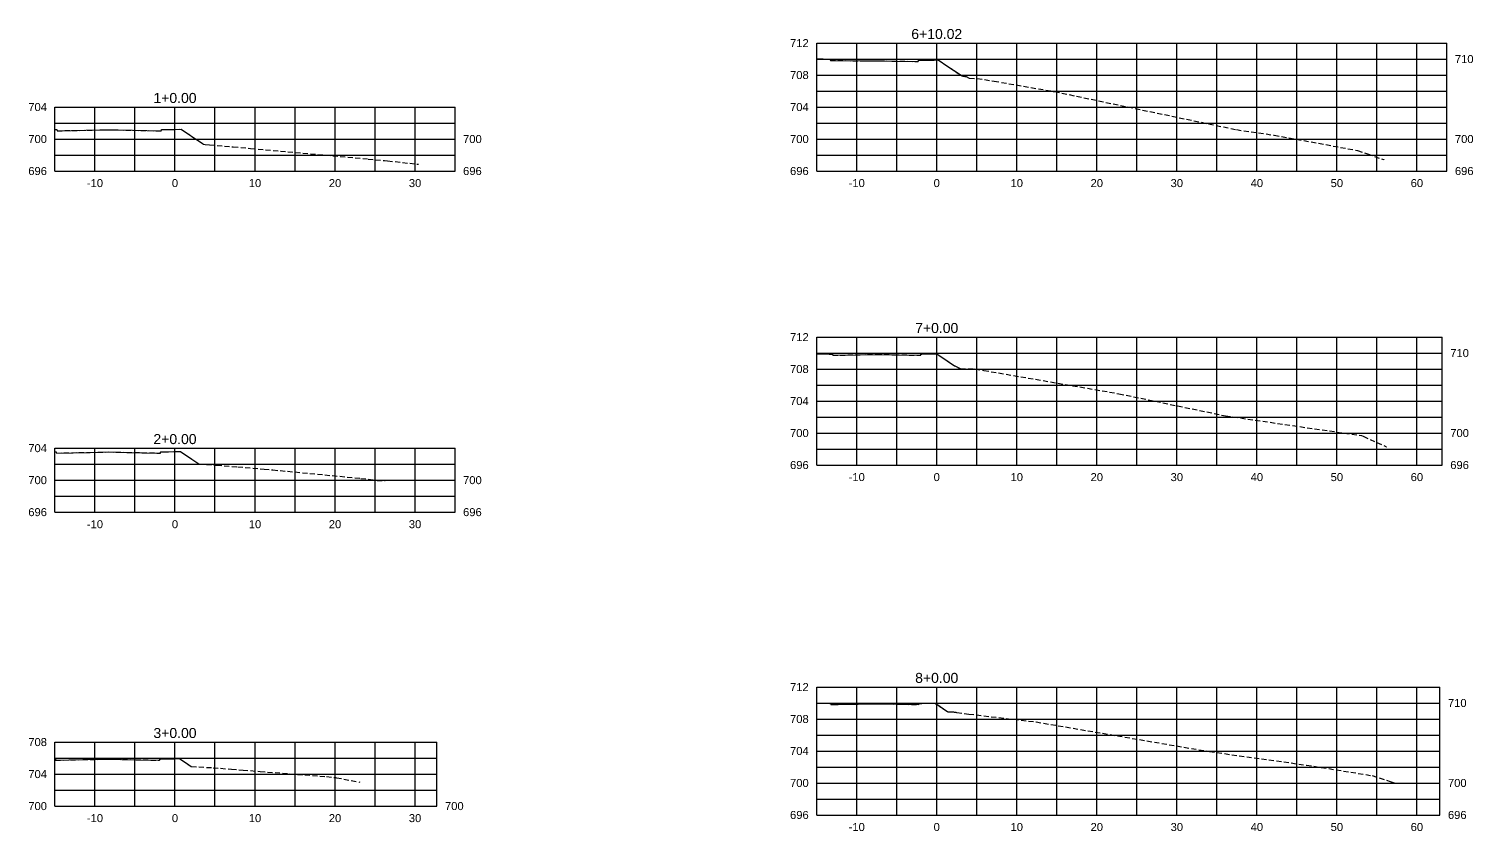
# Model space of a CAD drawing. Header units: millimetres. Extents: x 340454 to 342791, y 6993867 to 6995092.
# Drawn here: x 342430.2 to 342610.6, y 6994319.3 to 6994419.6 of the extents above; entities that cross this region are included whole.
import ezdxf

# ---------------------------------------------------------------- set-up
doc = ezdxf.new("R2010")
doc.units = ezdxf.units.MM
doc.header["$LTSCALE"] = 10
doc.linetypes.add('CENTER', pattern=[50.8, 31.75, -6.35, 6.35, -6.35])
doc.linetypes.add('HIDDEN', pattern=[0.375, 0.25, -0.125])
for name, color, linetype in [('_1 SEC_Superfície_Topo', 20, 'Continuous'), ('_1 SEC_Terreno Natural', 80, 'HIDDEN'), ('F-SC-CAIXA', 4, 'Continuous'), ('F-SC-MALHA', 253, 'Continuous'), ('F-SC-MALHA-TXT', 8, 'Continuous')]:
    doc.layers.add(name, color=color, linetype=linetype)
doc.styles.get("Standard").update_dxf_attribs({"font": 'arial.ttf'})

msp = doc.modelspace()

# ---------------------------------------------------------------- linework, layer by layer
at = {"layer": '_1 SEC_Superfície_Topo', "color": 20, "linetype": 'Continuous', "lineweight": -3}
for points in [[(342528.61, 6994415.95), (342529.19, 6994415.91), (342529.26, 6994415.9), (342529.42, 6994415.9), (342529.82, 6994415.87), (342530.19, 6994415.86), (342530.23, 6994415.86), (342530.24, 6994415.86), (342530.24, 6994415.86), (342530.25, 6994415.85), (342530.25, 6994415.85), (342530.26, 6994415.85), (342530.26, 6994415.85), (342530.27, 6994415.85), (342530.27, 6994415.84), (342530.27, 6994415.84), (342530.28, 6994415.84), (342530.28, 6994415.84), (342530.28, 6994415.84), (342530.29, 6994415.83), (342530.29, 6994415.83), (342530.29, 6994415.82), (342530.29, 6994415.82), (342530.29, 6994415.81), (342530.3, 6994415.79), (342530.32, 6994415.7), (342534.04, 6994415.64), (342536.44, 6994415.66), (342538.06, 6994415.62), (342541.29, 6994415.56), (342541.3, 6994415.61), (342541.3, 6994415.62), (342541.3, 6994415.62), (342541.31, 6994415.62), (342541.31, 6994415.63), (342541.31, 6994415.63), (342541.32, 6994415.63), (342541.32, 6994415.63), (342541.33, 6994415.69), (342541.34, 6994415.69), (342541.34, 6994415.69), (342541.34, 6994415.7), (342541.34, 6994415.7), (342541.35, 6994415.7), (342541.35, 6994415.71), (342541.37, 6994415.71), (342541.38, 6994415.71), (342541.38, 6994415.71), (342541.39, 6994415.71), (342541.41, 6994415.71), (342542.66, 6994415.73), (342543.61, 6994415.75), (342543.79, 6994415.76), (342545.01, 6994414.95), (342546.8, 6994413.75), (342546.87, 6994413.74), (342546.87, 6994413.74), (342546.89, 6994413.74), (342546.95, 6994413.73), (342547.01, 6994413.72), (342547.06, 6994413.71), (342547.11, 6994413.7), (342547.13, 6994413.69), (342547.13, 6994413.69), (342547.14, 6994413.69), (342547.16, 6994413.69), (342547.17, 6994413.69), (342547.2, 6994413.69), (342547.21, 6994413.69), (342547.23, 6994413.68), (342547.24, 6994413.68), (342547.25, 6994413.68), (342547.27, 6994413.68), (342547.28, 6994413.68), (342547.29, 6994413.67), (342547.3, 6994413.67), (342547.67, 6994413.49), (342547.68, 6994413.48), (342547.68, 6994413.48), (342547.69, 6994413.47), (342547.7, 6994413.47), (342547.71, 6994413.46)], [(342433.42, 6994407.05), (342433.58, 6994407.05), (342433.62, 6994407.05), (342433.63, 6994407.05), (342433.63, 6994407.05), (342433.63, 6994407.05), (342433.64, 6994407.04), (342433.64, 6994407.04), (342433.65, 6994407.04), (342433.65, 6994407.04), (342433.65, 6994407.04), (342433.66, 6994407.04), (342433.66, 6994407.03), (342433.66, 6994407.03), (342433.67, 6994407.02), (342433.67, 6994407.02), (342433.67, 6994407.02), (342433.67, 6994407.01), (342433.67, 6994407.01), (342433.67, 6994407.01), (342433.68, 6994406.99), (342433.7, 6994406.9), (342439.07, 6994407), (342440.2, 6994407.02), (342441.33, 6994407), (342446.7, 6994406.89), (342446.7, 6994406.91), (342446.72, 6994407), (342446.72, 6994407.01), (342446.72, 6994407.01), (342446.72, 6994407.01), (342446.72, 6994407.02), (342446.73, 6994407.02), (342446.73, 6994407.02), (342446.73, 6994407.03), (342446.74, 6994407.03), (342446.74, 6994407.03), (342446.74, 6994407.03), (342446.75, 6994407.04), (342446.75, 6994407.04), (342446.76, 6994407.04), (342446.76, 6994407.04), (342446.76, 6994407.04), (342446.77, 6994407.04), (342446.81, 6994407.04), (342446.82, 6994407.04), (342447.27, 6994407.05), (342448.42, 6994407.07), (342449.2, 6994407.09), (342449.74, 6994406.72), (342452, 6994405.22)], [(342528.61, 6994379.02), (342528.61, 6994379.02), (342530.16, 6994378.99), (342530.49, 6994378.98), (342530.53, 6994378.98), (342530.54, 6994378.98), (342530.54, 6994378.98), (342530.55, 6994378.98), (342530.56, 6994378.98), (342530.56, 6994378.98), (342530.56, 6994378.98), (342530.57, 6994378.97), (342530.57, 6994378.97), (342530.57, 6994378.97), (342530.58, 6994378.96), (342530.58, 6994378.96), (342530.58, 6994378.96), (342530.59, 6994378.96), (342530.59, 6994378.95), (342530.59, 6994378.95), (342530.59, 6994378.95), (342530.59, 6994378.94), (342530.61, 6994378.85), (342530.61, 6994378.83), (342534.03, 6994378.9), (342536.12, 6994378.94), (342538.3, 6994378.9), (342541.62, 6994378.83), (342541.62, 6994378.85), (342541.64, 6994378.94), (342541.64, 6994378.95), (342541.64, 6994378.95), (342541.64, 6994378.95), (342541.65, 6994378.95), (342541.65, 6994378.96), (342541.65, 6994378.96), (342541.65, 6994378.96), (342541.66, 6994378.97), (342541.66, 6994378.97), (342541.66, 6994378.97), (342541.67, 6994378.98), (342541.67, 6994378.98), (342541.67, 6994378.98), (342541.68, 6994378.98), (342541.69, 6994378.98), (342541.69, 6994378.98), (342541.7, 6994378.98), (342541.74, 6994378.98), (342543.36, 6994379.01), (342543.61, 6994379.02), (342543.62, 6994379.02), (342543.86, 6994378.86), (342545.84, 6994377.53), (342545.84, 6994377.53), (342545.84, 6994377.53), (342545.86, 6994377.52), (342545.86, 6994377.52), (342545.88, 6994377.51), (342545.88, 6994377.5), (342546.51, 6994377.19), (342546.53, 6994377.18), (342546.55, 6994377.17), (342546.56, 6994377.16), (342546.58, 6994377.15), (342546.59, 6994377.14)], [(342433.42, 6994366.76), (342433.48, 6994366.76), (342433.52, 6994366.76), (342433.53, 6994366.76), (342433.53, 6994366.76), (342433.54, 6994366.76), (342433.54, 6994366.76), (342433.55, 6994366.76), (342433.55, 6994366.76), (342433.56, 6994366.75), (342433.56, 6994366.75), (342433.56, 6994366.75), (342433.57, 6994366.75), (342433.57, 6994366.74), (342433.57, 6994366.74), (342433.57, 6994366.74), (342433.58, 6994366.73), (342433.58, 6994366.73), (342433.58, 6994366.72), (342433.58, 6994366.72), (342433.6, 6994366.65), (342433.6, 6994366.61), (342437.83, 6994366.69), (342440.1, 6994366.74), (342442.41, 6994366.69), (342446.6, 6994366.6), (342446.62, 6994366.67), (342446.62, 6994366.71), (342446.63, 6994366.72), (342446.63, 6994366.72), (342446.63, 6994366.72), (342446.63, 6994366.73), (342446.63, 6994366.73), (342446.64, 6994366.74), (342446.64, 6994366.74), (342446.64, 6994366.74), (342446.65, 6994366.75), (342446.65, 6994366.75), (342446.65, 6994366.75), (342446.66, 6994366.75), (342446.66, 6994366.75), (342446.67, 6994366.75), (342446.67, 6994366.75), (342446.67, 6994366.75), (342446.7, 6994366.75), (342446.72, 6994366.75), (342447.6, 6994366.77), (342448.42, 6994366.79), (342449.1, 6994366.8), (342450.51, 6994365.86), (342451.41, 6994365.26)], [(342528.61, 6994335.34), (342528.7, 6994335.34), (342530.25, 6994335.31), (342530.3, 6994335.31), (342530.3, 6994335.31), (342530.31, 6994335.31), (342530.31, 6994335.31), (342530.31, 6994335.31), (342530.32, 6994335.31), (342530.33, 6994335.3), (342530.33, 6994335.3), (342530.33, 6994335.3), (342530.34, 6994335.3), (342530.34, 6994335.3), (342530.34, 6994335.29), (342530.35, 6994335.29), (342530.35, 6994335.28), (342530.35, 6994335.28), (342530.35, 6994335.28), (342530.35, 6994335.28), (342530.35, 6994335.27), (342530.36, 6994335.25), (342530.37, 6994335.16), (342531.28, 6994335.18), (342535.87, 6994335.27), (342536.69, 6994335.25), (342541.37, 6994335.16), (342541.38, 6994335.17), (342541.4, 6994335.27), (342541.4, 6994335.27), (342541.4, 6994335.28), (342541.4, 6994335.28), (342541.4, 6994335.28), (342541.41, 6994335.29), (342541.41, 6994335.29), (342541.41, 6994335.29), (342541.41, 6994335.3), (342541.41, 6994335.3), (342541.42, 6994335.3), (342541.43, 6994335.31), (342541.43, 6994335.31), (342541.43, 6994335.31), (342541.44, 6994335.31), (342541.44, 6994335.31), (342541.45, 6994335.31), (342541.49, 6994335.31), (342541.49, 6994335.31), (342541.74, 6994335.31), (342543.37, 6994335.35), (342543.57, 6994335.22), (342543.61, 6994335.19), (342544.89, 6994334.34), (342544.89, 6994334.33), (342544.93, 6994334.31), (342544.96, 6994334.29), (342544.98, 6994334.27), (342545.01, 6994334.25)], [(342433.42, 6994328.36), (342433.43, 6994328.36), (342433.44, 6994328.36), (342433.44, 6994328.36), (342433.45, 6994328.36), (342433.45, 6994328.35), (342433.45, 6994328.35), (342433.46, 6994328.35), (342433.46, 6994328.35), (342433.46, 6994328.35), (342433.47, 6994328.34), (342433.47, 6994328.34), (342433.47, 6994328.34), (342433.48, 6994328.33), (342433.48, 6994328.33), (342433.48, 6994328.33), (342433.48, 6994328.32), (342433.48, 6994328.32), (342433.49, 6994328.26), (342433.5, 6994328.21), (342436.9, 6994328.27), (342440, 6994328.33), (342443.51, 6994328.26), (342446.5, 6994328.2), (342446.52, 6994328.26), (342446.53, 6994328.31), (342446.53, 6994328.32), (342446.53, 6994328.32), (342446.53, 6994328.32), (342446.53, 6994328.33), (342446.53, 6994328.33), (342446.54, 6994328.33), (342446.54, 6994328.34), (342446.54, 6994328.34), (342446.55, 6994328.34), (342446.55, 6994328.35), (342446.55, 6994328.35), (342446.56, 6994328.35), (342446.56, 6994328.35), (342446.57, 6994328.35), (342446.57, 6994328.35), (342446.57, 6994328.35), (342446.6, 6994328.35), (342446.62, 6994328.35), (342447.68, 6994328.37), (342448.42, 6994328.39), (342449, 6994328.4), (342449.63, 6994327.98), (342450.46, 6994327.43), (342450.47, 6994327.42)]]:
    msp.add_lwpolyline(points, dxfattribs=at)
at = {"layer": '_1 SEC_Terreno Natural', "color": 80, "linetype": 'HIDDEN', "lineweight": -3, "ltscale": 0.25}
for points in [[(342528.61, 6994415.95), (342529.19, 6994415.91), (342529.26, 6994415.9), (342529.42, 6994415.9), (342529.82, 6994415.87), (342530.19, 6994415.86), (342530.23, 6994415.86), (342530.24, 6994415.86), (342530.24, 6994415.86), (342530.25, 6994415.85), (342530.25, 6994415.85), (342530.26, 6994415.85), (342530.26, 6994415.85), (342530.27, 6994415.85), (342530.27, 6994415.84), (342530.27, 6994415.84), (342530.28, 6994415.84), (342530.28, 6994415.84), (342530.28, 6994415.84), (342530.29, 6994415.83), (342530.29, 6994415.83), (342530.29, 6994415.82), (342530.29, 6994415.82), (342530.29, 6994415.81), (342530.3, 6994415.79), (342530.32, 6994415.7), (342534.04, 6994415.64), (342536.44, 6994415.66), (342538.06, 6994415.62), (342541.29, 6994415.56), (342541.3, 6994415.61), (342541.3, 6994415.62), (342541.3, 6994415.62), (342541.31, 6994415.62), (342541.31, 6994415.63), (342541.31, 6994415.63), (342541.32, 6994415.63), (342541.32, 6994415.63), (342541.33, 6994415.69), (342541.34, 6994415.69), (342541.34, 6994415.69), (342541.34, 6994415.7), (342541.34, 6994415.7), (342541.35, 6994415.7), (342541.35, 6994415.71), (342541.37, 6994415.71), (342541.38, 6994415.71), (342541.38, 6994415.71), (342541.39, 6994415.71), (342541.41, 6994415.71), (342542.66, 6994415.73), (342543.61, 6994415.75), (342543.79, 6994415.76), (342545.01, 6994414.95), (342546.8, 6994413.75), (342546.87, 6994413.74), (342546.87, 6994413.74), (342546.89, 6994413.74), (342546.95, 6994413.73), (342547.01, 6994413.72), (342547.06, 6994413.71), (342547.11, 6994413.7), (342547.13, 6994413.69), (342547.13, 6994413.69), (342547.14, 6994413.69), (342547.16, 6994413.69), (342547.17, 6994413.69), (342547.2, 6994413.69), (342547.21, 6994413.69), (342547.23, 6994413.68), (342547.24, 6994413.68), (342547.25, 6994413.68), (342547.27, 6994413.68), (342547.28, 6994413.68), (342547.29, 6994413.67), (342547.3, 6994413.67), (342547.67, 6994413.49), (342547.68, 6994413.48), (342547.68, 6994413.48), (342547.69, 6994413.47), (342547.7, 6994413.47), (342547.71, 6994413.46), (342548.66, 6994413.45), (342550.77, 6994413.11), (342558.32, 6994411.8), (342581.05, 6994407.04), (342585.78, 6994406.35), (342596.18, 6994404.44), (342597.43, 6994404), (342599.31, 6994403.35), (342599.48, 6994403.29), (342599.51, 6994403.27)], [(342433.42, 6994407.05), (342433.58, 6994407.05), (342433.62, 6994407.05), (342433.63, 6994407.05), (342433.63, 6994407.05), (342433.63, 6994407.05), (342433.64, 6994407.04), (342433.64, 6994407.04), (342433.65, 6994407.04), (342433.65, 6994407.04), (342433.65, 6994407.04), (342433.66, 6994407.04), (342433.66, 6994407.03), (342433.66, 6994407.03), (342433.67, 6994407.02), (342433.67, 6994407.02), (342433.67, 6994407.02), (342433.67, 6994407.01), (342433.67, 6994407.01), (342433.67, 6994407.01), (342433.68, 6994406.99), (342433.7, 6994406.9), (342439.07, 6994407), (342440.2, 6994407.02), (342441.33, 6994407), (342446.7, 6994406.89), (342446.7, 6994406.91), (342446.72, 6994407), (342446.72, 6994407.01), (342446.72, 6994407.01), (342446.72, 6994407.01), (342446.72, 6994407.02), (342446.73, 6994407.02), (342446.73, 6994407.02), (342446.73, 6994407.03), (342446.74, 6994407.03), (342446.74, 6994407.03), (342446.74, 6994407.03), (342446.75, 6994407.04), (342446.75, 6994407.04), (342446.76, 6994407.04), (342446.76, 6994407.04), (342446.76, 6994407.04), (342446.77, 6994407.04), (342446.81, 6994407.04), (342446.82, 6994407.04), (342447.27, 6994407.05), (342448.42, 6994407.07), (342449.2, 6994407.09), (342449.74, 6994406.72), (342452, 6994405.22), (342452.21, 6994405.2), (342452.74, 6994405.15), (342455.71, 6994404.89), (342457.87, 6994404.7), (342472.55, 6994403.37), (342474.59, 6994403.18), (342474.99, 6994403.14), (342478.64, 6994402.74), (342478.85, 6994402.71)], [(342528.61, 6994379.02), (342528.61, 6994379.02), (342530.16, 6994378.99), (342530.49, 6994378.98), (342530.53, 6994378.98), (342530.54, 6994378.98), (342530.54, 6994378.98), (342530.55, 6994378.98), (342530.56, 6994378.98), (342530.56, 6994378.98), (342530.56, 6994378.98), (342530.57, 6994378.97), (342530.57, 6994378.97), (342530.57, 6994378.97), (342530.58, 6994378.96), (342530.58, 6994378.96), (342530.58, 6994378.96), (342530.59, 6994378.96), (342530.59, 6994378.95), (342530.59, 6994378.95), (342530.59, 6994378.95), (342530.59, 6994378.94), (342530.61, 6994378.85), (342530.61, 6994378.83), (342534.03, 6994378.9), (342536.12, 6994378.94), (342538.3, 6994378.9), (342541.62, 6994378.83), (342541.62, 6994378.85), (342541.64, 6994378.94), (342541.64, 6994378.95), (342541.64, 6994378.95), (342541.64, 6994378.95), (342541.65, 6994378.95), (342541.65, 6994378.96), (342541.65, 6994378.96), (342541.65, 6994378.96), (342541.66, 6994378.97), (342541.66, 6994378.97), (342541.66, 6994378.97), (342541.67, 6994378.98), (342541.67, 6994378.98), (342541.67, 6994378.98), (342541.68, 6994378.98), (342541.69, 6994378.98), (342541.69, 6994378.98), (342541.7, 6994378.98), (342541.74, 6994378.98), (342543.36, 6994379.01), (342543.61, 6994379.02), (342543.62, 6994379.02), (342543.86, 6994378.86), (342545.84, 6994377.53), (342545.84, 6994377.53), (342545.84, 6994377.53), (342545.86, 6994377.52), (342545.86, 6994377.52), (342545.88, 6994377.51), (342545.88, 6994377.5), (342546.51, 6994377.19), (342546.53, 6994377.18), (342546.55, 6994377.17), (342546.56, 6994377.16), (342546.58, 6994377.15), (342546.59, 6994377.14), (342548.39, 6994377.12), (342549.5, 6994376.94), (342566.36, 6994374.03), (342579.7, 6994371.26), (342596.4, 6994368.83), (342596.68, 6994368.78), (342596.9, 6994368.7), (342599.73, 6994367.42), (342599.79, 6994367.39), (342599.8, 6994367.39)], [(342433.42, 6994366.76), (342433.48, 6994366.76), (342433.52, 6994366.76), (342433.53, 6994366.76), (342433.53, 6994366.76), (342433.54, 6994366.76), (342433.54, 6994366.76), (342433.55, 6994366.76), (342433.55, 6994366.76), (342433.56, 6994366.75), (342433.56, 6994366.75), (342433.56, 6994366.75), (342433.57, 6994366.75), (342433.57, 6994366.74), (342433.57, 6994366.74), (342433.57, 6994366.74), (342433.58, 6994366.73), (342433.58, 6994366.73), (342433.58, 6994366.72), (342433.58, 6994366.72), (342433.6, 6994366.65), (342433.6, 6994366.61), (342437.83, 6994366.69), (342440.1, 6994366.74), (342442.41, 6994366.69), (342446.6, 6994366.6), (342446.62, 6994366.67), (342446.62, 6994366.71), (342446.63, 6994366.72), (342446.63, 6994366.72), (342446.63, 6994366.72), (342446.63, 6994366.73), (342446.63, 6994366.73), (342446.64, 6994366.74), (342446.64, 6994366.74), (342446.64, 6994366.74), (342446.65, 6994366.75), (342446.65, 6994366.75), (342446.65, 6994366.75), (342446.66, 6994366.75), (342446.66, 6994366.75), (342446.67, 6994366.75), (342446.67, 6994366.75), (342446.67, 6994366.75), (342446.7, 6994366.75), (342446.72, 6994366.75), (342447.6, 6994366.77), (342448.42, 6994366.79), (342449.1, 6994366.8), (342450.51, 6994365.86), (342451.41, 6994365.26), (342453.64, 6994365.08), (342456.27, 6994364.87), (342458.14, 6994364.72), (342459.55, 6994364.6), (342460.66, 6994364.5), (342461.55, 6994364.42), (342471.65, 6994363.44), (342473.68, 6994363.19), (342474.69, 6994363.19)], [(342528.61, 6994335.34), (342528.7, 6994335.34), (342530.25, 6994335.31), (342530.3, 6994335.31), (342530.3, 6994335.31), (342530.31, 6994335.31), (342530.31, 6994335.31), (342530.31, 6994335.31), (342530.32, 6994335.31), (342530.33, 6994335.3), (342530.33, 6994335.3), (342530.33, 6994335.3), (342530.34, 6994335.3), (342530.34, 6994335.3), (342530.34, 6994335.29), (342530.35, 6994335.29), (342530.35, 6994335.28), (342530.35, 6994335.28), (342530.35, 6994335.28), (342530.35, 6994335.28), (342530.35, 6994335.27), (342530.36, 6994335.25), (342530.37, 6994335.16), (342531.28, 6994335.18), (342535.87, 6994335.27), (342536.69, 6994335.25), (342541.37, 6994335.16), (342541.38, 6994335.17), (342541.4, 6994335.27), (342541.4, 6994335.27), (342541.4, 6994335.28), (342541.4, 6994335.28), (342541.4, 6994335.28), (342541.41, 6994335.29), (342541.41, 6994335.29), (342541.41, 6994335.29), (342541.41, 6994335.3), (342541.41, 6994335.3), (342541.42, 6994335.3), (342541.43, 6994335.31), (342541.43, 6994335.31), (342541.43, 6994335.31), (342541.44, 6994335.31), (342541.44, 6994335.31), (342541.45, 6994335.31), (342541.49, 6994335.31), (342541.49, 6994335.31), (342541.74, 6994335.31), (342543.37, 6994335.35), (342543.57, 6994335.22), (342543.61, 6994335.19), (342544.89, 6994334.34), (342544.89, 6994334.33), (342544.93, 6994334.31), (342544.96, 6994334.29), (342544.98, 6994334.27), (342545.01, 6994334.25), (342545.53, 6994334.25), (342545.63, 6994334.24), (342545.71, 6994334.23), (342545.79, 6994334.22), (342545.86, 6994334.21), (342545.93, 6994334.2), (342546, 6994334.19), (342546.06, 6994334.18), (342546.11, 6994334.17), (342547.63, 6994333.97), (342556.02, 6994332.99), (342577.7, 6994329.28), (342589.81, 6994327.59), (342598.02, 6994326.28), (342600.29, 6994325.53), (342601.11, 6994325.26)], [(342433.42, 6994328.36), (342433.43, 6994328.36), (342433.44, 6994328.36), (342433.44, 6994328.36), (342433.45, 6994328.36), (342433.45, 6994328.35), (342433.45, 6994328.35), (342433.46, 6994328.35), (342433.46, 6994328.35), (342433.46, 6994328.35), (342433.47, 6994328.34), (342433.47, 6994328.34), (342433.47, 6994328.34), (342433.48, 6994328.33), (342433.48, 6994328.33), (342433.48, 6994328.33), (342433.48, 6994328.32), (342433.48, 6994328.32), (342433.49, 6994328.26), (342433.5, 6994328.21), (342436.9, 6994328.27), (342440, 6994328.33), (342443.51, 6994328.26), (342446.5, 6994328.2), (342446.52, 6994328.26), (342446.53, 6994328.31), (342446.53, 6994328.32), (342446.53, 6994328.32), (342446.53, 6994328.32), (342446.53, 6994328.33), (342446.53, 6994328.33), (342446.54, 6994328.33), (342446.54, 6994328.34), (342446.54, 6994328.34), (342446.55, 6994328.34), (342446.55, 6994328.35), (342446.55, 6994328.35), (342446.56, 6994328.35), (342446.56, 6994328.35), (342446.57, 6994328.35), (342446.57, 6994328.35), (342446.57, 6994328.35), (342446.6, 6994328.35), (342446.62, 6994328.35), (342447.68, 6994328.37), (342448.42, 6994328.39), (342449, 6994328.4), (342449.63, 6994327.98), (342450.46, 6994327.43), (342450.47, 6994327.42), (342453.18, 6994327.26), (342455.47, 6994327.08), (342456.92, 6994326.97), (342459.05, 6994326.8), (342467.34, 6994326.15), (342468.48, 6994326.03), (342468.61, 6994326.01), (342471.51, 6994325.47)]]:
    msp.add_lwpolyline(points, dxfattribs=at)
at = {"layer": 'F-SC-CAIXA', "color": 2, "linetype": 'Continuous', "lineweight": -3}
for p, q in [((342605.36, 6994415.86), (342607.36, 6994415.86)), ((342481.42, 6994405.86), (342483.42, 6994405.86)), ((342605.36, 6994405.86), (342607.36, 6994405.86)), ((342481.42, 6994401.86), (342483.42, 6994401.86)), ((342605.36, 6994401.86), (342607.36, 6994401.86)), ((342604.78, 6994379.1), (342606.78, 6994379.1)), ((342604.78, 6994369.1), (342606.78, 6994369.1)), ((342604.78, 6994365.1), (342606.78, 6994365.1)), ((342481.42, 6994363.21), (342483.42, 6994363.21)), ((342481.42, 6994359.21), (342483.42, 6994359.21)), ((342604.49, 6994335.35), (342606.49, 6994335.35)), ((342604.49, 6994325.35), (342606.49, 6994325.35)), ((342479.16, 6994322.46), (342481.16, 6994322.46)), ((342604.49, 6994321.35), (342606.49, 6994321.35))]:
    msp.add_line(p, q, dxfattribs=at)
at = {"layer": 'F-SC-MALHA', "color": 253, "linetype": 'Continuous', "lineweight": -3}
for p, q in [((342528.61, 6994417.86), (342607.36, 6994417.86)), ((342528.61, 6994401.86), (342528.61, 6994417.86)), ((342533.61, 6994401.86), (342533.61, 6994417.86)), ((342538.61, 6994401.86), (342538.61, 6994417.86)), ((342543.61, 6994401.86), (342543.61, 6994417.86)), ((342548.61, 6994401.86), (342548.61, 6994417.86)), ((342553.61, 6994401.86), (342553.61, 6994417.86)), ((342558.61, 6994401.86), (342558.61, 6994417.86)), ((342563.61, 6994401.86), (342563.61, 6994417.86)), ((342568.61, 6994401.86), (342568.61, 6994417.86)), ((342573.61, 6994401.86), (342573.61, 6994417.86)), ((342578.61, 6994401.86), (342578.61, 6994417.86)), ((342583.61, 6994401.86), (342583.61, 6994417.86)), ((342588.61, 6994401.86), (342588.61, 6994417.86)), ((342593.61, 6994401.86), (342593.61, 6994417.86)), ((342598.61, 6994401.86), (342598.61, 6994417.86)), ((342603.61, 6994401.86), (342603.61, 6994417.86)), ((342607.36, 6994401.86), (342607.36, 6994417.86)), ((342528.61, 6994415.86), (342607.36, 6994415.86)), ((342528.61, 6994413.86), (342607.36, 6994413.86)), ((342528.61, 6994411.86), (342607.36, 6994411.86)), ((342433.42, 6994409.86), (342483.42, 6994409.86)), ((342433.42, 6994401.86), (342433.42, 6994409.86)), ((342438.42, 6994401.86), (342438.42, 6994409.86)), ((342443.42, 6994401.86), (342443.42, 6994409.86)), ((342448.42, 6994401.86), (342448.42, 6994409.86)), ((342453.42, 6994401.86), (342453.42, 6994409.86)), ((342458.42, 6994401.86), (342458.42, 6994409.86)), ((342463.42, 6994401.86), (342463.42, 6994409.86)), ((342468.42, 6994401.86), (342468.42, 6994409.86)), ((342473.42, 6994401.86), (342473.42, 6994409.86)), ((342478.42, 6994401.86), (342478.42, 6994409.86)), ((342483.42, 6994401.86), (342483.42, 6994409.86)), ((342528.61, 6994409.86), (342607.36, 6994409.86)), ((342433.42, 6994407.86), (342483.42, 6994407.86)), ((342528.61, 6994407.86), (342607.36, 6994407.86)), ((342433.42, 6994405.86), (342483.42, 6994405.86)), ((342528.61, 6994405.86), (342607.36, 6994405.86)), ((342433.42, 6994403.86), (342483.42, 6994403.86)), ((342528.61, 6994403.86), (342607.36, 6994403.86)), ((342433.42, 6994401.86), (342483.42, 6994401.86)), ((342528.61, 6994401.86), (342607.36, 6994401.86)), ((342528.61, 6994381.1), (342606.78, 6994381.1)), ((342528.61, 6994365.1), (342528.61, 6994381.1)), ((342533.61, 6994365.1), (342533.61, 6994381.1)), ((342538.61, 6994365.1), (342538.61, 6994381.1)), ((342543.61, 6994365.1), (342543.61, 6994381.1)), ((342548.61, 6994365.1), (342548.61, 6994381.1)), ((342553.61, 6994365.1), (342553.61, 6994381.1)), ((342558.61, 6994365.1), (342558.61, 6994381.1)), ((342563.61, 6994365.1), (342563.61, 6994381.1)), ((342568.61, 6994365.1), (342568.61, 6994381.1)), ((342573.61, 6994365.1), (342573.61, 6994381.1)), ((342578.61, 6994365.1), (342578.61, 6994381.1)), ((342583.61, 6994365.1), (342583.61, 6994381.1)), ((342588.61, 6994365.1), (342588.61, 6994381.1)), ((342593.61, 6994365.1), (342593.61, 6994381.1)), ((342598.61, 6994365.1), (342598.61, 6994381.1)), ((342603.61, 6994365.1), (342603.61, 6994381.1)), ((342606.78, 6994365.1), (342606.78, 6994381.1)), ((342528.61, 6994379.1), (342606.78, 6994379.1)), ((342528.61, 6994377.1), (342606.78, 6994377.1)), ((342528.61, 6994375.1), (342606.78, 6994375.1)), ((342528.61, 6994373.1), (342606.78, 6994373.1)), ((342528.61, 6994371.1), (342606.78, 6994371.1)), ((342528.61, 6994369.1), (342606.78, 6994369.1)), ((342433.42, 6994367.21), (342483.42, 6994367.21)), ((342433.42, 6994359.21), (342433.42, 6994367.21)), ((342438.42, 6994359.21), (342438.42, 6994367.21)), ((342443.42, 6994359.21), (342443.42, 6994367.21)), ((342448.42, 6994359.21), (342448.42, 6994367.21)), ((342453.42, 6994359.21), (342453.42, 6994367.21)), ((342458.42, 6994359.21), (342458.42, 6994367.21)), ((342463.42, 6994359.21), (342463.42, 6994367.21)), ((342468.42, 6994359.21), (342468.42, 6994367.21)), ((342473.42, 6994359.21), (342473.42, 6994367.21)), ((342478.42, 6994359.21), (342478.42, 6994367.21)), ((342483.42, 6994359.21), (342483.42, 6994367.21)), ((342528.61, 6994367.1), (342606.78, 6994367.1)), ((342433.42, 6994365.21), (342483.42, 6994365.21)), ((342528.61, 6994365.1), (342606.78, 6994365.1)), ((342433.42, 6994363.21), (342483.42, 6994363.21)), ((342433.42, 6994361.21), (342483.42, 6994361.21)), ((342433.42, 6994359.21), (342483.42, 6994359.21)), ((342528.61, 6994337.35), (342606.49, 6994337.35)), ((342528.61, 6994321.35), (342528.61, 6994337.35)), ((342533.61, 6994321.35), (342533.61, 6994337.35)), ((342538.61, 6994321.35), (342538.61, 6994337.35)), ((342543.61, 6994321.35), (342543.61, 6994337.35)), ((342548.61, 6994321.35), (342548.61, 6994337.35)), ((342553.61, 6994321.35), (342553.61, 6994337.35)), ((342558.61, 6994321.35), (342558.61, 6994337.35)), ((342563.61, 6994321.35), (342563.61, 6994337.35)), ((342568.61, 6994321.35), (342568.61, 6994337.35)), ((342573.61, 6994321.35), (342573.61, 6994337.35)), ((342578.61, 6994321.35), (342578.61, 6994337.35)), ((342583.61, 6994321.35), (342583.61, 6994337.35)), ((342588.61, 6994321.35), (342588.61, 6994337.35)), ((342593.61, 6994321.35), (342593.61, 6994337.35)), ((342598.61, 6994321.35), (342598.61, 6994337.35)), ((342603.61, 6994321.35), (342603.61, 6994337.35)), ((342606.49, 6994321.35), (342606.49, 6994337.35)), ((342528.61, 6994335.35), (342606.49, 6994335.35)), ((342528.61, 6994333.35), (342606.49, 6994333.35)), ((342528.61, 6994331.35), (342606.49, 6994331.35)), ((342433.42, 6994330.46), (342481.16, 6994330.46)), ((342433.42, 6994322.46), (342433.42, 6994330.46)), ((342438.42, 6994322.46), (342438.42, 6994330.46)), ((342443.42, 6994322.46), (342443.42, 6994330.46)), ((342448.42, 6994322.46), (342448.42, 6994330.46)), ((342453.42, 6994322.46), (342453.42, 6994330.46)), ((342458.42, 6994322.46), (342458.42, 6994330.46)), ((342463.42, 6994322.46), (342463.42, 6994330.46)), ((342468.42, 6994322.46), (342468.42, 6994330.46)), ((342473.42, 6994322.46), (342473.42, 6994330.46)), ((342478.42, 6994322.46), (342478.42, 6994330.46)), ((342481.16, 6994322.46), (342481.16, 6994330.46)), ((342528.61, 6994329.35), (342606.49, 6994329.35)), ((342433.42, 6994328.46), (342481.16, 6994328.46)), ((342528.61, 6994327.35), (342606.49, 6994327.35)), ((342433.42, 6994326.46), (342481.16, 6994326.46)), ((342433.42, 6994324.46), (342481.16, 6994324.46)), ((342528.61, 6994325.35), (342606.49, 6994325.35)), ((342433.42, 6994322.46), (342481.16, 6994322.46)), ((342528.61, 6994323.35), (342606.49, 6994323.35)), ((342528.61, 6994321.35), (342606.49, 6994321.35))]:
    msp.add_line(p, q, dxfattribs=at)
at = {"layer": 'F-SC-MALHA-TXT', "color": 3, "linetype": 'CENTER', "lineweight": -3}
for p, q in [((342543.61, 6994401.86), (342543.61, 6994417.86)), ((342448.42, 6994401.86), (342448.42, 6994409.86)), ((342543.61, 6994365.1), (342543.61, 6994381.1)), ((342448.42, 6994359.21), (342448.42, 6994367.21)), ((342543.61, 6994321.35), (342543.61, 6994337.35)), ((342448.42, 6994322.46), (342448.42, 6994330.46))]:
    msp.add_line(p, q, dxfattribs=at)

# ---------------------------------------------------------------- texts
at = {"layer": 'F-SC-MALHA-TXT', "color": 3, "linetype": 'Continuous', "lineweight": -3}
for s, insert, char_height, attachment_point in [('6+10.02', (342543.61, 6994418.36), 1.25, 8), ('712', (342527.61, 6994417.86), 1, 6), ('710', (342608.36, 6994415.86), 1, 4), ('708', (342527.61, 6994413.86), 1, 6), ('704', (342432.42, 6994409.86), 1, 6), ('1+0.00', (342448.42, 6994410.36), 1.25, 8), ('704', (342527.61, 6994409.86), 1, 6), ('700', (342432.42, 6994405.86), 1, 6), ('700', (342484.42, 6994405.86), 1, 4), ('700', (342527.61, 6994405.86), 1, 6), ('700', (342608.36, 6994405.86), 1, 4), ('696', (342432.42, 6994401.86), 1, 6), ('696', (342484.42, 6994401.86), 1, 4), ('696', (342527.61, 6994401.86), 1, 6), ('696', (342608.36, 6994401.86), 1, 4), ('-10', (342438.42, 6994400.86), 1, 2), ('0', (342448.42, 6994400.86), 1, 2), ('0', (342448.42, 6994400.86), 1, 2), ('10', (342458.42, 6994400.86), 1, 2), ('20', (342468.42, 6994400.86), 1, 2), ('30', (342478.42, 6994400.86), 1, 2), ('-10', (342533.61, 6994400.86), 1, 2), ('0', (342543.61, 6994400.86), 1, 2), ('0', (342543.61, 6994400.86), 1, 2), ('10', (342553.61, 6994400.86), 1, 2), ('20', (342563.61, 6994400.86), 1, 2), ('30', (342573.61, 6994400.86), 1, 2), ('40', (342583.61, 6994400.86), 1, 2), ('50', (342593.61, 6994400.86), 1, 2), ('60', (342603.61, 6994400.86), 1, 2), ('712', (342527.61, 6994381.1), 1, 6), ('7+0.00', (342543.61, 6994381.6), 1.25, 8), ('710', (342607.78, 6994379.1), 1, 4), ('708', (342527.61, 6994377.1), 1, 6), ('704', (342527.61, 6994373.1), 1, 6), ('2+0.00', (342448.42, 6994367.71), 1.25, 8), ('700', (342527.61, 6994369.1), 1, 6), ('700', (342607.78, 6994369.1), 1, 4), ('704', (342432.42, 6994367.21), 1, 6), ('696', (342527.61, 6994365.1), 1, 6), ('696', (342607.78, 6994365.1), 1, 4), ('700', (342432.42, 6994363.21), 1, 6), ('700', (342484.42, 6994363.21), 1, 4), ('-10', (342533.61, 6994364.1), 1, 2), ('0', (342543.61, 6994364.1), 1, 2), ('0', (342543.61, 6994364.1), 1, 2), ('10', (342553.61, 6994364.1), 1, 2), ('20', (342563.61, 6994364.1), 1, 2), ('30', (342573.61, 6994364.1), 1, 2), ('40', (342583.61, 6994364.1), 1, 2), ('50', (342593.61, 6994364.1), 1, 2), ('60', (342603.61, 6994364.1), 1, 2), ('696', (342432.42, 6994359.21), 1, 6), ('696', (342484.42, 6994359.21), 1, 4), ('-10', (342438.42, 6994358.21), 1, 2), ('0', (342448.42, 6994358.21), 1, 2), ('0', (342448.42, 6994358.21), 1, 2), ('10', (342458.42, 6994358.21), 1, 2), ('20', (342468.42, 6994358.21), 1, 2), ('30', (342478.42, 6994358.21), 1, 2), ('8+0.00', (342543.61, 6994337.85), 1.25, 8), ('712', (342527.61, 6994337.35), 1, 6), ('710', (342607.49, 6994335.35), 1, 4), ('708', (342527.61, 6994333.35), 1, 6), ('708', (342432.42, 6994330.46), 1, 6), ('3+0.00', (342448.42, 6994330.96), 1.25, 8), ('704', (342527.61, 6994329.35), 1, 6), ('704', (342432.42, 6994326.46), 1, 6), ('700', (342527.61, 6994325.35), 1, 6), ('700', (342607.49, 6994325.35), 1, 4), ('700', (342432.42, 6994322.46), 1, 6), ('700', (342482.16, 6994322.46), 1, 4), ('696', (342527.61, 6994321.35), 1, 6), ('696', (342607.49, 6994321.35), 1, 4), ('-10', (342438.42, 6994321.46), 1, 2), ('0', (342448.42, 6994321.46), 1, 2), ('0', (342448.42, 6994321.46), 1, 2), ('10', (342458.42, 6994321.46), 1, 2), ('20', (342468.42, 6994321.46), 1, 2), ('30', (342478.42, 6994321.46), 1, 2), ('-10', (342533.61, 6994320.35), 1, 2), ('0', (342543.61, 6994320.35), 1, 2), ('0', (342543.61, 6994320.35), 1, 2), ('10', (342553.61, 6994320.35), 1, 2), ('20', (342563.61, 6994320.35), 1, 2), ('30', (342573.61, 6994320.35), 1, 2), ('40', (342583.61, 6994320.35), 1, 2), ('50', (342593.61, 6994320.35), 1, 2), ('60', (342603.61, 6994320.35), 1, 2)]:
    msp.add_mtext(s, dxfattribs=dict(at, insert=insert, char_height=char_height, attachment_point=attachment_point))

doc.saveas('drawing.dxf')
